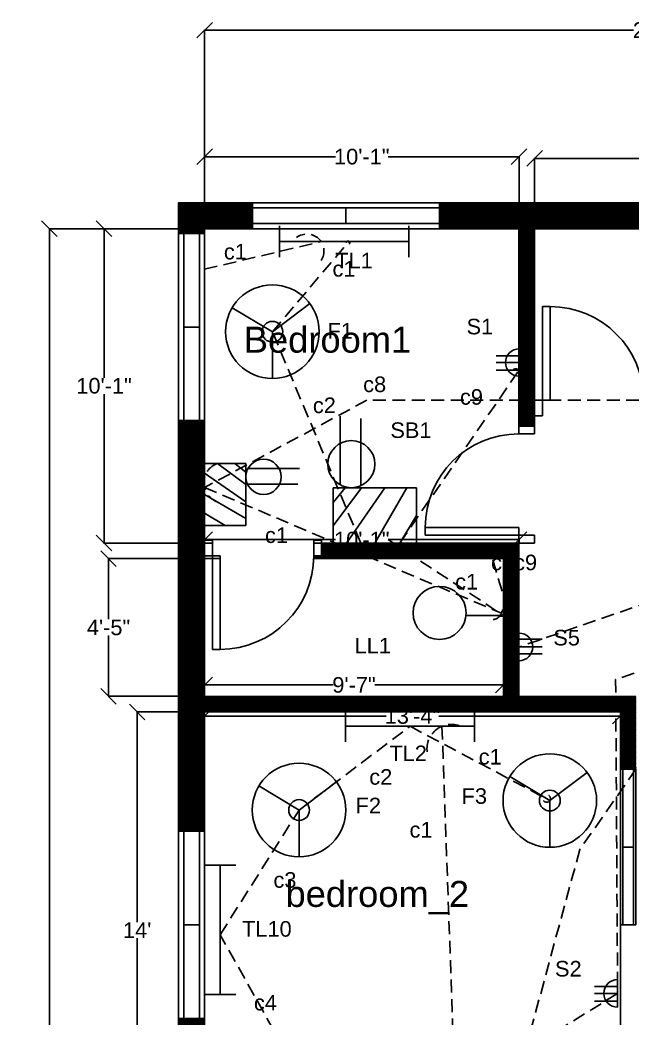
# Model space of a CAD drawing. Header units: inches. Extents: x 79 to 11386, y 236 to 3106.
# Drawn here: x 2468.1 to 2703.6, y 671.9 to 1056 of the extents above; entities that cross this region are included whole.
import ezdxf

# ---------------------------------------------------------------- set-up
doc = ezdxf.new("R2010")
doc.units = ezdxf.units.IN
doc.header["$LTSCALE"] = 20
doc.header["$MEASUREMENT"] = 0
doc.linetypes.add('HIDDEN', pattern=[0.375, 0.25, -0.125])
for name, color, linetype in [('appliances', 180, 'Continuous'), ('Conduit', 100, 'HIDDEN'), ('conduit_SDB', 82, 'HIDDEN'), ('dimension', 11, 'Continuous'), ('door_window', 30, 'Continuous'), ('emergency_Bo', 220, 'Continuous'), ('emergency_conduit', 210, 'HIDDEN'), ('hatch', 8, 'Continuous'), ('Text layer', 200, 'HIDDEN')]:
    doc.layers.add(name, color=color, linetype=linetype)
doc.styles.get("Standard").update_dxf_attribs({"font": 'arial.ttf', "height": 6})
doc.dimstyles.get("Standard").update_dxf_attribs({"dimtxt": 6, "dimasz": 6, "dimexe": 0.18, "dimexo": 0.0625, "dimgap": 0.09, "dimtad": 0, "dimtih": 1, "dimtoh": 1, "dimdec": 4, "dimzin": 0, "dimdsep": 46, "dimlunit": 4, "dimtxsty": 'Standard', "dimblk": 'OBLIQUE', "dimcen": 0.09, "dimadec": 0, "dimazin": 0, "dimtfac": 1, "dimtdec": 4, "dimtofl": 0, "dimtmove": 0, "dimatfit": 3, "dimfxl": 1, "dimtolj": 1, "dimtzin": 0, "dimarcsym": 0})

# ---------------------------------------------------------------- blocks, each defined once
blk = doc.blocks.new('_Oblique')
at = {"color": 0, "linetype": 'ByBlock', "lineweight": -2}
blk.add_line((-0.5, -0.5), (0.5, 0.5), dxfattribs=at)
blk = doc.blocks.new('*D31')
at = {"layer": 'Defpoints', "color": 0, "transparency": 16777216}
for p in [(2539.14, 975.69), (2500.46, 854.69), (2539.14, 854.69)]:
    blk.add_point(p, dxfattribs=at)
at = {"layer": 'dimension', "color": 0, "lineweight": -2, "transparency": 16777216}
for p, q in [((2539.08, 975.69), (2500.28, 975.69)), ((2500.46, 975.69), (2500.46, 918.34)), ((2500.46, 854.69), (2500.46, 912.04)), ((2539.08, 854.69), (2500.28, 854.69))]:
    blk.add_line(p, q, dxfattribs=at)
at = {"layer": 'dimension', "color": 0, "lineweight": -2, "transparency": 16777216, "xscale": 6, "yscale": 6, "zscale": 6}
for p, rotation in [((2500.46, 975.69), 90), ((2500.46, 854.69), 270)]:
    blk.add_blockref('_Oblique', p, dxfattribs=dict(at, rotation=rotation))
at = {"layer": 'dimension', "color": 0, "transparency": 16777216, "insert": (2500.46, 915.19), "char_height": 6, "attachment_point": 5}
blk.add_mtext('\\A1;10\'-1"', dxfattribs=at)
blk = doc.blocks.new('door_small')
at = {"layer": 'door_window'}
for p, q in [((39, 6), (39, 42)), ((42, 42), (39, 42)), ((42, 6), (42, 42)), ((3, 6), (0, 6)), ((0, 6), (0, 0)), ((3, 0), (3, 6)), ((39, 6), (42, 6)), ((42, 6), (42, 0)), ((45, 6), (42, 6)), ((45, 0), (45, 6)), ((0, 0), (3, 0)), ((42, 0), (45, 0))]:
    blk.add_line(p, q, dxfattribs=at)
blk.add_arc((39, 6), 36, 90, 180, dxfattribs=at)
blk = doc.blocks.new('*D36')
at = {"layer": 'Defpoints', "color": 0, "transparency": 16777216}
for p in [(2539.14, 848.69), (2502.18, 795.69), (2539.14, 795.69)]:
    blk.add_point(p, dxfattribs=at)
at = {"layer": 'dimension', "color": 0, "lineweight": -2, "transparency": 16777216}
for p, q in [((2539.08, 848.69), (2502, 848.69)), ((2502.18, 848.69), (2502.18, 825.33)), ((2502.18, 795.69), (2502.18, 819.05)), ((2539.08, 795.69), (2502, 795.69))]:
    blk.add_line(p, q, dxfattribs=at)
at = {"layer": 'dimension', "color": 0, "lineweight": -2, "transparency": 16777216, "xscale": 6, "yscale": 6, "zscale": 6}
for p, rotation in [((2502.18, 848.69), 90), ((2502.18, 795.69), 270)]:
    blk.add_blockref('_Oblique', p, dxfattribs=dict(at, rotation=rotation))
at = {"layer": 'dimension', "color": 0, "transparency": 16777216, "insert": (2502.18, 822.19), "char_height": 6, "attachment_point": 5}
blk.add_mtext('\\A1;4\'-5"', dxfattribs=at)
blk = doc.blocks.new('*D37')
at = {"layer": 'Defpoints', "color": 0, "transparency": 16777216}
for p in [(2660.14, 1003.39), (2539.14, 975.69), (2660.14, 975.69)]:
    blk.add_point(p, dxfattribs=at)
at = {"layer": 'dimension', "color": 0, "lineweight": -2, "transparency": 16777216}
for p, q in [((2539.14, 975.75), (2539.14, 1003.57)), ((2539.14, 1003.39), (2589.52, 1003.39)), ((2660.14, 1003.39), (2609.75, 1003.39)), ((2660.14, 975.75), (2660.14, 1003.57))]:
    blk.add_line(p, q, dxfattribs=at)
at = {"layer": 'dimension', "color": 0, "lineweight": -2, "transparency": 16777216, "xscale": 6, "yscale": 6, "zscale": 6, "rotation": 180}
blk.add_blockref('_Oblique', (2539.14, 1003.39), dxfattribs=at)
at = {"layer": 'dimension', "color": 0, "lineweight": -2, "transparency": 16777216, "xscale": 6, "yscale": 6, "zscale": 6}
blk.add_blockref('_Oblique', (2660.14, 1003.39), dxfattribs=at)
at = {"layer": 'dimension', "color": 0, "transparency": 16777216, "insert": (2599.64, 1003.39), "char_height": 6, "attachment_point": 5}
blk.add_mtext('\\A1;10\'-1"', dxfattribs=at)
blk = doc.blocks.new('*D38')
at = {"layer": 'Defpoints', "color": 0, "transparency": 16777216}
for p in [(2539.14, 856), (2539.14, 854.69), (2660.14, 854.69)]:
    blk.add_point(p, dxfattribs=at)
at = {"layer": 'dimension', "color": 0, "lineweight": -2, "transparency": 16777216}
for p, q in [((2539.14, 854.75), (2539.14, 856.18)), ((2539.14, 856), (2589.52, 856)), ((2660.14, 856), (2609.75, 856)), ((2660.14, 854.75), (2660.14, 856.18))]:
    blk.add_line(p, q, dxfattribs=at)
at = {"layer": 'dimension', "color": 0, "lineweight": -2, "transparency": 16777216, "xscale": 6, "yscale": 6, "zscale": 6, "rotation": 180}
blk.add_blockref('_Oblique', (2539.14, 856), dxfattribs=at)
at = {"layer": 'dimension', "color": 0, "lineweight": -2, "transparency": 16777216, "xscale": 6, "yscale": 6, "zscale": 6}
blk.add_blockref('_Oblique', (2660.14, 856), dxfattribs=at)
at = {"layer": 'dimension', "color": 0, "transparency": 16777216, "insert": (2599.64, 856), "char_height": 6, "attachment_point": 5}
blk.add_mtext('\\A1;10\'-1"', dxfattribs=at)
blk = doc.blocks.new('*D39')
at = {"layer": 'Defpoints', "color": 0, "transparency": 16777216}
for p in [(2539.14, 791.69), (2699.14, 791.69), (2539.14, 788.09)]:
    blk.add_point(p, dxfattribs=at)
at = {"layer": 'dimension', "color": 0, "lineweight": -2, "transparency": 16777216}
for p, q in [((2539.14, 791.63), (2539.14, 787.91)), ((2699.14, 791.63), (2699.14, 787.91)), ((2539.14, 788.09), (2609.02, 788.09)), ((2699.14, 788.09), (2629.25, 788.09))]:
    blk.add_line(p, q, dxfattribs=at)
at = {"layer": 'dimension', "color": 0, "lineweight": -2, "transparency": 16777216, "xscale": 6, "yscale": 6, "zscale": 6, "rotation": 180}
blk.add_blockref('_Oblique', (2539.14, 788.09), dxfattribs=at)
at = {"layer": 'dimension', "color": 0, "lineweight": -2, "transparency": 16777216, "xscale": 6, "yscale": 6, "zscale": 6}
blk.add_blockref('_Oblique', (2699.14, 788.09), dxfattribs=at)
at = {"layer": 'dimension', "color": 0, "transparency": 16777216, "insert": (2619.14, 788.09), "char_height": 6, "attachment_point": 5}
blk.add_mtext('\\A1;13\'-4"', dxfattribs=at)
blk = doc.blocks.new('*D43')
at = {"layer": 'Defpoints', "color": 0, "transparency": 16777216}
for p in [(2539.14, 1052.09), (2539.14, 975.69), (2890.14, 975.69)]:
    blk.add_point(p, dxfattribs=at)
at = {"layer": 'dimension', "color": 0, "lineweight": -2, "transparency": 16777216}
for p, q in [((2539.14, 975.75), (2539.14, 1052.27)), ((2539.14, 1052.09), (2704.19, 1052.09)), ((2890.14, 1052.09), (2725.08, 1052.09)), ((2890.14, 975.75), (2890.14, 1052.27))]:
    blk.add_line(p, q, dxfattribs=at)
at = {"layer": 'dimension', "color": 0, "lineweight": -2, "transparency": 16777216, "xscale": 6, "yscale": 6, "zscale": 6, "rotation": 180}
blk.add_blockref('_Oblique', (2539.14, 1052.09), dxfattribs=at)
at = {"layer": 'dimension', "color": 0, "lineweight": -2, "transparency": 16777216, "xscale": 6, "yscale": 6, "zscale": 6}
blk.add_blockref('_Oblique', (2890.14, 1052.09), dxfattribs=at)
at = {"layer": 'dimension', "color": 0, "transparency": 16777216, "insert": (2714.64, 1052.09), "char_height": 6, "attachment_point": 5}
blk.add_mtext('\\A1;29\'-3"', dxfattribs=at)
blk = doc.blocks.new('*D49')
at = {"layer": 'Defpoints', "color": 0, "transparency": 16777216}
for p in [(2539.14, 789.69), (2513.21, 621.69), (2539.14, 621.69)]:
    blk.add_point(p, dxfattribs=at)
at = {"layer": 'dimension', "color": 0, "lineweight": -2, "transparency": 16777216}
for p, q in [((2539.08, 789.69), (2513.03, 789.69)), ((2513.21, 789.69), (2513.21, 708.79)), ((2513.21, 621.69), (2513.21, 702.59)), ((2539.08, 621.69), (2513.03, 621.69))]:
    blk.add_line(p, q, dxfattribs=at)
at = {"layer": 'dimension', "color": 0, "lineweight": -2, "transparency": 16777216, "xscale": 6, "yscale": 6, "zscale": 6}
for p, rotation in [((2513.21, 789.69), 90), ((2513.21, 621.69), 270)]:
    blk.add_blockref('_Oblique', p, dxfattribs=dict(at, rotation=rotation))
at = {"layer": 'dimension', "color": 0, "transparency": 16777216, "insert": (2513.21, 705.69), "char_height": 6, "attachment_point": 5}
blk.add_mtext("\\A1;14'", dxfattribs=at)
blk = doc.blocks.new('window_large')
at = {"layer": 'door_window'}
for p, q in [((0, 10), (72, 10)), ((0, 0), (0, 10)), ((0, 8), (72, 8)), ((36, 8), (36, 2)), ((72, 10), (72, 0)), ((72, 2), (0, 2)), ((72, 0), (0, 0))]:
    blk.add_line(p, q, dxfattribs=at)
blk = doc.blocks.new('window_small')
at = {"layer": 'door_window'}
for p, q in [((0, 6), (60, 6)), ((0, 0), (0, 6)), ((0, 5), (60, 5)), ((30, 5), (30, 1)), ((60, 6), (60, 0)), ((60, 1), (0, 1)), ((60, 0), (0, 0))]:
    blk.add_line(p, q, dxfattribs=at)
blk = doc.blocks.new('*D70')
at = {"layer": 'Defpoints', "color": 0, "transparency": 16777216}
for p in [(2539.14, 800.06), (2539.14, 795.69), (2654.14, 795.69)]:
    blk.add_point(p, dxfattribs=at)
at = {"layer": 'dimension', "color": 0, "lineweight": -2, "transparency": 16777216}
for p, q in [((2539.14, 795.75), (2539.14, 800.24)), ((2539.14, 800.06), (2588.57, 800.06)), ((2654.14, 800.06), (2604.7, 800.06)), ((2654.14, 795.75), (2654.14, 800.24))]:
    blk.add_line(p, q, dxfattribs=at)
at = {"layer": 'dimension', "color": 0, "lineweight": -2, "transparency": 16777216, "xscale": 6, "yscale": 6, "zscale": 6, "rotation": 180}
blk.add_blockref('_Oblique', (2539.14, 800.06), dxfattribs=at)
at = {"layer": 'dimension', "color": 0, "lineweight": -2, "transparency": 16777216, "xscale": 6, "yscale": 6, "zscale": 6}
blk.add_blockref('_Oblique', (2654.14, 800.06), dxfattribs=at)
at = {"layer": 'dimension', "color": 0, "transparency": 16777216, "insert": (2596.64, 800.06), "char_height": 6, "attachment_point": 5}
blk.add_mtext('\\A1;9\'-7"', dxfattribs=at)
blk = doc.blocks.new('*D72')
at = {"layer": 'Defpoints', "color": 0, "transparency": 16777216}
for p in [(2666.14, 1002.75), (2666.14, 975.69), (2890.14, 975.69)]:
    blk.add_point(p, dxfattribs=at)
at = {"layer": 'dimension', "color": 0, "lineweight": -2, "transparency": 16777216}
for p, q in [((2666.14, 975.75), (2666.14, 1002.93)), ((2666.14, 1002.75), (2768.02, 1002.75)), ((2890.14, 1002.75), (2788.25, 1002.75)), ((2890.14, 975.75), (2890.14, 1002.93))]:
    blk.add_line(p, q, dxfattribs=at)
at = {"layer": 'dimension', "color": 0, "lineweight": -2, "transparency": 16777216, "xscale": 6, "yscale": 6, "zscale": 6, "rotation": 180}
blk.add_blockref('_Oblique', (2666.14, 1002.75), dxfattribs=at)
at = {"layer": 'dimension', "color": 0, "lineweight": -2, "transparency": 16777216, "xscale": 6, "yscale": 6, "zscale": 6}
blk.add_blockref('_Oblique', (2890.14, 1002.75), dxfattribs=at)
at = {"layer": 'dimension', "color": 0, "transparency": 16777216, "insert": (2778.14, 1002.75), "char_height": 6, "attachment_point": 5}
blk.add_mtext('\\A1;18\'-8"', dxfattribs=at)
blk = doc.blocks.new('*D73')
at = {"layer": 'Defpoints', "color": 0, "transparency": 16777216}
for p in [(2539.14, 975.69), (2479.41, 312.69), (2539.14, 312.69)]:
    blk.add_point(p, dxfattribs=at)
at = {"layer": 'dimension', "color": 0, "lineweight": -2, "transparency": 16777216}
for p, q in [((2539.08, 975.69), (2479.23, 975.69)), ((2479.41, 975.69), (2479.41, 647.34)), ((2479.41, 312.69), (2479.41, 641.03)), ((2539.08, 312.69), (2479.23, 312.69))]:
    blk.add_line(p, q, dxfattribs=at)
at = {"layer": 'dimension', "color": 0, "lineweight": -2, "transparency": 16777216, "xscale": 6, "yscale": 6, "zscale": 6}
for p, rotation in [((2479.41, 975.69), 90), ((2479.41, 312.69), 270)]:
    blk.add_blockref('_Oblique', p, dxfattribs=dict(at, rotation=rotation))
at = {"layer": 'dimension', "color": 0, "transparency": 16777216, "insert": (2479.41, 644.19), "char_height": 6, "attachment_point": 5}
blk.add_mtext('\\A1;55\'-3"', dxfattribs=at)

msp = doc.modelspace()

# ---------------------------------------------------------------- hatches: boundary and pattern name
at = {"layer": 'hatch'}
h = msp.add_hatch(dxfattribs=at)
h.set_pattern_fill('ANSI31', color=256)
h.paths.add_polyline_path([(3100.03768, 985.68858), (3092.13763, 985.68858), (2805.63763, 985.68858), (2805.63763, 975.68858), (2810.13763, 975.68858), (2816.13763, 975.68858), (2820.13763, 975.68858), (3100.03768, 975.68858)])
h.paths.add_polyline_path([(2900.13763, 975.68858), (2890.13763, 975.68858), (2890.13763, 901.68858), (2890.13763, 760.36668), (2894.15237, 760.36668), (2894.15237, 763.36668), (2900.13763, 763.36668), (2900.13763, 901.68858)])
h.paths.add_polyline_path([(2890.13763, 909.68858), (2877.46279, 909.68858), (2711.13763, 909.68858), (2711.13763, 903.68858), (2877.46279, 903.68858), (2890.13763, 903.68858)])
h.paths.add_polyline_path([(3262.0452, 985.68858), (3242.13763, 985.68858), (3238.13763, 985.68858), (3232.13763, 985.68858), (3172.03768, 985.68858), (3172.03768, 975.68858), (3232.13763, 975.68858), (3238.13763, 975.68858), (3242.13763, 975.68858), (3262.0452, 975.68858)])
h.paths.add_polyline_path([(3191.22037, 909.68858), (3029.64195, 909.68858), (3023.13763, 909.68858), (3023.13763, 903.68858), (3029.64195, 903.68858), (3191.22037, 903.68858)])
h.paths.add_polyline_path([(3023.13763, 975.68858), (3013.13763, 975.68858), (3013.13763, 767.29703), (3019.13763, 767.29703), (3019.13763, 764.29703), (3023.13763, 764.29703)])
h.paths.add_polyline_path([(3363.13763, 795.68858), (3242.13763, 795.68858), (3242.13763, 848.68858), (3318.29131, 848.68858), (3318.29131, 854.68858), (3242.13763, 854.68858), (3236.13763, 854.68858), (3236.13763, 848.68858), (3236.13763, 795.68858), (3197.13763, 795.68858), (3197.13763, 789.68858), (3197.13763, 768.41359), (3203.13763, 768.41359), (3203.13763, 789.68858), (3236.13763, 789.68858), (3363.13763, 789.68858)])
h.paths.add_polyline_path([(3126.13763, 491.68858), (3129.30702, 491.68858, -0.024265987), (3129.13763, 495.17672), (3126.13763, 495.17672), (3126.13763, 501.68858), (3116.14042, 501.68858), (3116.14042, 500.43657), (3117.64042, 500.43657), (3117.64042, 494.43657), (3114.64042, 494.43657), (3114.64042, 491.68858), (3120.13763, 491.68858), (3120.13763, 354.68858), (3120.13763, 312.68858), (3126.13763, 312.68858), (3126.13763, 354.68858)])
h.paths.add_polyline_path([(3111.64042, 494.43657), (3114.64042, 494.43657), (3114.64042, 500.43657), (3117.64042, 500.43657), (3117.64042, 494.43657), (3114.64042, 494.43657), (3114.64042, 458.43657), (3111.64042, 458.43657, -0.392007404), (3075.74545, 491.68858), (2960.13763, 491.68858), (2823.94589, 491.68858, -0.384284118), (2788.13763, 459.39918), (2785.13763, 459.39918), (2785.13763, 495.39918), (2782.13763, 495.39918), (2782.13763, 501.39918), (2785.13763, 501.39918), (2785.13763, 495.39918), (2788.13763, 495.39918), (2788.13763, 459.39918, 0.414213562), (2824.13763, 495.39918), (2824.13763, 501.68858), (3013.25861, 501.68858), (3075.64042, 501.68858), (3075.64042, 500.43657), (3075.64042, 494.43657, 0.414213562), (3111.64042, 458.43657)])
h.paths.add_polyline_path([(2960.13763, 491.68858), (2954.13763, 491.68858), (2954.13763, 312.68858), (2960.13763, 312.68858)])
h.paths.add_polyline_path([(3016.69237, 312.68858), (2960.13763, 312.68858), (2954.13763, 312.68858), (2907.66878, 312.68858), (2907.66878, 302.68858), (2933.13763, 302.68858), (3016.69237, 302.68858)])
h.paths.add_polyline_path([(2835.66878, 312.68858), (2782.13763, 312.68858), (2782.13763, 354.68858), (2782.13763, 382.10593), (2782.13763, 491.68858), (2785.13763, 491.68858), (2785.13763, 495.39918), (2782.13763, 495.39918), (2776.13763, 495.49565), (2776.13763, 491.68858), (2776.13763, 354.68858), (2776.13763, 312.68858), (2662.37712, 312.68858), (2662.37712, 302.68858), (2835.66878, 302.68858)])
h.paths.add_polyline_path([(2716.13763, 351.68858), (2572.34559, 351.68858, -0.406467164), (2543.88306, 323.97105), (2541.51035, 323.97105), (2541.51035, 352.44359), (2539.13763, 352.44359), (2539.13763, 357.18902), (2541.51035, 357.18902), (2541.51035, 352.44359), (2543.88306, 352.44359), (2543.88306, 323.97105, 0.414213562), (2572.3556, 352.44359), (2572.3556, 357.68858), (2716.13763, 357.68858)])
h.paths.add_polyline_path([(2722.13763, 501.68858), (2716.13763, 501.68858), (2716.13763, 342.68858), (2716.13763, 312.68858), (2722.13763, 312.68858), (2722.13763, 342.68858)])
h.paths.add_polyline_path([(2661.26165, 507.68858), (2655.26165, 507.68858), (2584.13763, 507.68858), (2584.13763, 501.68858), (2661.26165, 501.68858)])
h.paths.add_polyline_path([(2539.13763, 369.4551), (2529.13763, 369.4551), (2529.13763, 312.68858), (2539.13763, 312.68858)])
h.paths.add_polyline_path([(2590.37712, 312.68858), (2539.13763, 312.68858), (2529.13763, 312.68858), (2529.13763, 302.68858), (2590.37712, 302.68858)])
h.paths.add_polyline_path([(3245.18027, 312.68858), (3088.69237, 312.68858), (3088.69237, 302.68858), (3191.13763, 302.68858), (3245.18027, 302.68858)])
h.paths.add_polyline_path([(2539.13763, 858.68858), (2539.13763, 901.81469), (2529.13763, 901.81469), (2529.13763, 743.72819), (2539.13763, 743.72819)])
h.paths.add_polyline_path([(2539.13763, 671.72819), (2529.13763, 671.72819), (2529.13763, 441.4551), (2539.13763, 441.4551)])
h.paths.add_polyline_path([(2661.26165, 568.68858), (2661.13763, 568.68858), (2661.13763, 615.68858), (2705.13763, 615.68858), (2705.13763, 621.68858), (2699.23791, 621.68858), (2584.13763, 621.68858), (2584.13763, 617.0826), (2581.13763, 617.0826, -0.009683389), (2581.11063, 615.68858), (2655.13763, 615.68858), (2655.13763, 568.68858), (2539.13763, 568.68858), (2539.13763, 562.68858), (2655.26165, 562.68858), (2655.26165, 507.68858), (2661.26165, 507.68858)])
h.paths.add_polyline_path([(2705.13763, 795.68858), (2699.13763, 795.68858), (2660.13763, 795.68858), (2660.13763, 854.68858), (2660.04927, 854.68858), (2584.13763, 854.68858), (2584.13763, 849.77555), (2581.13763, 849.77555, -0.007549683), (2581.12122, 848.68858), (2589.13763, 848.68858), (2654.13763, 848.68858), (2654.13763, 795.68858), (2589.13763, 795.68858), (2579.13763, 795.68858), (2539.13763, 795.68858), (2539.13763, 789.68858), (2579.13763, 789.68858), (2589.13763, 789.68858), (2654.13763, 789.68858), (2660.13763, 789.68858), (2699.13763, 789.68858), (2699.13763, 767.68858), (2705.13763, 767.68858)])
h.paths.add_polyline_path([(3023.13763, 686.29703), (3019.13763, 686.29703), (3019.13763, 683.29703), (3013.13763, 683.29703), (3013.13763, 528.68858), (3013.13763, 501.68858), (3023.13763, 501.68858), (3023.13763, 528.68858)])
h.paths.add_polyline_path([(2900.13763, 679.36668), (2894.15237, 679.36668), (2894.15237, 682.36668), (2890.13763, 682.36668), (2890.13763, 528.68858), (2890.13763, 501.68858), (2900.13763, 501.68858), (2900.13763, 528.68858)])
h.paths.add_polyline_path([(3203.13763, 708.41359), (3197.13763, 708.41359), (3197.13763, 666.68858), (3203.13763, 666.68858)])
h.paths.add_polyline_path([(3373.13763, 666.43663), (3363.13763, 666.43663), (3363.13763, 505.68858), (3363.13763, 499.68858), (3363.13763, 464.62993), (3373.13763, 464.62993)])
h.paths.add_polyline_path([(3046.18465, 542.80736), (3112.38111, 542.80736), (3112.38111, 587.58499), (3046.18465, 587.58499)], flags=9)
h.paths.add_polyline_path([(3131.23188, 391.57128), (3180.56885, 391.57128), (3180.56885, 421.39028), (3131.23188, 421.39028)], flags=9)
h.paths.add_polyline_path([(3258.99114, 320.45988), (3315.91952, 320.45988), (3315.91952, 339.00627), (3258.99114, 339.00627)], flags=9)
h.paths.add_polyline_path([(3261.00822, 526.62738), (3312.59076, 526.62738), (3312.59076, 547.23448), (3261.00822, 547.23448)], flags=9)
h.paths.add_polyline_path([(3260.8119, 577.65756), (3312.39444, 577.65756), (3312.39444, 598.26466), (3260.8119, 598.26466)], flags=9)
h.paths.add_polyline_path([(3079.25861, 725.78414), (3167.35547, 725.78414), (3167.35547, 746.39123), (3079.25861, 746.39123)], flags=9)
h.paths.add_polyline_path([(3044.63525, 849.3737), (3110.8317, 849.3737), (3110.8317, 894.15132), (3044.63525, 894.15132)], flags=9)
h.paths.add_polyline_path([(3256.95377, 810.62244), (3308.53631, 810.62244), (3308.53631, 831.22953), (3256.95377, 831.22953)], flags=25)
h.paths.add_polyline_path([(2780.13666, 513.96652), (2846.33311, 513.96652), (2846.33311, 558.74415), (2780.13666, 558.74415)], flags=9)
h.paths.add_polyline_path([(2788.97364, 844.32945), (2855.1701, 844.32945), (2855.1701, 889.10708), (2788.97364, 889.10708)], flags=9)
h.paths.add_polyline_path([(2592.08264, 330.72339), (2649.01101, 330.72339), (2649.01101, 349.26977), (2592.08264, 349.26977)], flags=25)
h.paths.add_polyline_path([(2565.36255, 436.06679), (2625.62176, 436.06679), (2625.62176, 473.34056), (2565.36255, 473.34056)], flags=9)
h.paths.add_polyline_path([(2579.08586, 540.70616), (2630.66839, 540.70616), (2630.66839, 561.31326), (2579.08586, 561.31326)], flags=25)
h.paths.add_polyline_path([(2731.22283, 408.01874), (2780.5598, 408.01874), (2780.5598, 437.83775), (2731.22283, 437.83775)], flags=25)
h.paths.add_polyline_path([(2594.23713, 588.54735), (2645.81967, 588.54735), (2645.81967, 609.15444), (2594.23713, 609.15444)], flags=25)
h.paths.add_polyline_path([(2579.4519, 815.64103), (2631.03444, 815.64103), (2631.03444, 836.24813), (2579.4519, 836.24813)], flags=25)
h.paths.add_polyline_path([(3248.51237, 419.15413), (3325.7361, 419.15413), (3325.7361, 439.76122), (3248.51237, 439.76122)], flags=9)
h.paths.add_polyline_path([(3002.46524, 376.42532), (3050.02322, 376.42532), (3050.02322, 421.15383), (3002.46524, 421.15383)], flags=9)
h.paths.add_polyline_path([(3242.24929, 699.62663), (3317.92459, 699.62663), (3317.92459, 720.23373), (3242.24929, 720.23373)], flags=9)
h.paths.add_polyline_path([(3069.65282, 941.49404), (3118.91612, 941.49404), (3118.91612, 962.10113), (3069.65282, 962.10113)], flags=9)
h.paths.add_polyline_path([(3259.79991, 910.34214), (3329.25421, 910.34214), (3329.25421, 930.94924), (3259.79991, 930.94924)], flags=9)
h.paths.add_polyline_path([(2943.13688, 604.76272), (2971.49978, 604.76272), (2971.49978, 629.49123), (2943.13688, 629.49123)], flags=9)
h.paths.add_polyline_path([(2808.23629, 416.59199), (2855.79427, 416.59199), (2855.79427, 461.3205), (2808.23629, 461.3205)], flags=9)
h.paths.add_polyline_path([(2771.0258, 941.67259), (2820.2891, 941.67259), (2820.2891, 962.27968), (2771.0258, 962.27968)], flags=9)
h.paths.add_polyline_path([(2756.30461, 723.88917), (2844.40147, 723.88917), (2844.40147, 744.49626), (2756.30461, 744.49626)], flags=9)
h.paths.add_polyline_path([(2555.8514, 933.51062), (2625.30569, 933.51062), (2625.30569, 954.11771), (2555.8514, 954.11771)], flags=9)
h = msp.add_hatch(dxfattribs=at)
h.set_pattern_fill('ANSI31', color=256)
h.paths.add_polyline_path([(2557.5226, 985.68858), (2529.13763, 985.68858), (2529.13763, 973.81469), (2539.13763, 973.81469), (2539.13763, 975.68858), (2557.5226, 975.68858)])
h.paths.add_polyline_path([(3363.13763, 568.68858), (3247.13763, 568.68858), (3247.13763, 615.68858), (3241.13763, 615.68858), (3241.13763, 562.68858), (3241.13763, 507.37024), (3240.964, 507.37024), (3240.964, 501.68858), (3316.6468, 501.68858), (3316.6468, 507.68858), (3247.13763, 507.68858), (3247.13763, 562.68858), (3363.13763, 562.68858)])
h.paths.add_polyline_path([(3373.13763, 392.62993), (3363.13763, 392.62993), (3363.13763, 357.68858), (3221.72831, 357.68858), (3221.72831, 352.84152), (3219.3556, 352.84152, -0.010126348), (3219.33225, 351.68858), (3363.13763, 351.68858), (3363.13763, 312.68858), (3317.18027, 312.68858), (3317.18027, 302.68858), (3373.13763, 302.68858), (3373.13763, 342.68858)])
h = msp.add_hatch(dxfattribs=at)
h.set_pattern_fill('ANSI31', color=256)
h.paths.add_polyline_path([(2733.63763, 985.68858), (2670.13763, 985.68858), (2629.5226, 985.68858), (2629.5226, 975.68858), (2660.13763, 975.68858), (2660.13763, 899.68858), (2666.04927, 899.68858), (2666.04927, 896.68858), (2660.04927, 896.68858, 0.414213562), (2624.04927, 860.68858), (2660.04927, 860.68858), (2660.04927, 857.68858), (2666.04927, 857.68858), (2666.04927, 854.68858), (2660.13763, 854.68858), (2660.13763, 795.68858), (2699.13763, 795.68858), (2705.13763, 795.68858), (2705.13763, 733.68858), (2705.13763, 675.68858), (2705.13763, 666.68858), (2705.23791, 666.68858), (2705.23791, 663.68858), (2703.26165, 663.68858), (2699.23791, 663.68858, 0.414213562), (2663.23791, 627.68858), (2699.23791, 627.68858), (2699.23791, 624.68858), (2705.23791, 624.68858), (2705.23791, 621.68858), (2705.13763, 615.68858), (2661.13763, 615.68858), (2661.13763, 568.68858), (2661.26165, 568.68858), (2661.26165, 507.68858), (2672.98235, 507.68858), (2672.98235, 501.65968), (2672.98235, 495.65968, 0.414213562), (2708.98235, 459.65968), (2708.98235, 495.65968), (2711.98235, 495.65968), (2711.98235, 501.68858), (2716.13763, 501.68858), (2725.13763, 501.68858), (2725.13763, 495.36213), (2728.13763, 495.36213), (2728.13763, 459.36213, 0.416872135), (2764.13615, 495.68858), (2764.13763, 495.68858), (2764.13763, 501.36213), (2764.13763, 501.68858), (2785.13763, 501.68858), (2785.13763, 501.39918), (2785.13763, 495.39918), (2788.13763, 495.39918), (2788.13763, 459.39918, 0.414213562), (2824.13763, 495.39918), (2824.13763, 501.39918), (2824.13763, 501.68858), (2890.13763, 501.68858), (2890.13763, 528.68858), (2890.13763, 682.36668), (2858.15237, 682.36668), (2858.15237, 685.36668, -0.381848056), (2890.13763, 721.14211), (2890.13763, 721.59124, -0.381848056), (2858.15237, 757.36668), (2858.15237, 760.36668), (2890.13763, 760.36668), (2890.13763, 901.68858), (2890.13763, 903.68858), (2877.46279, 903.68858), (2708.13763, 903.68858), (2708.13763, 909.68858, 0.414213562), (2672.13763, 945.68858), (2672.13763, 909.68858), (2669.13763, 909.68858), (2669.13763, 903.68858), (2666.13763, 903.68858), (2666.13763, 975.68858), (2733.63763, 975.68858)], flags=17)
h.paths.add_polyline_path([(2890.13763, 901.68858), (2890.13763, 903.68858), (2877.46279, 903.68858), (2708.13763, 903.68858), (2708.13763, 909.68858, 0.414213562), (2672.13763, 945.68858), (2672.13763, 909.68858), (2669.13763, 909.68858), (2669.13763, 903.68858), (2666.13763, 903.68858), (2666.13763, 975.68858), (2670.13763, 975.68858), (2733.63763, 975.68858), (2733.63763, 985.68858), (2629.5226, 985.68858), (2629.5226, 975.68858), (2660.13763, 975.68858), (2660.13763, 899.68858), (2666.04927, 899.68858), (2666.04927, 896.68858), (2660.04927, 896.68858, 0.414213562), (2624.04927, 860.68858), (2660.04927, 860.68858), (2660.04927, 857.68858), (2666.04927, 857.68858), (2666.04927, 854.68858), (2660.13763, 854.68858), (2660.13763, 795.68858), (2699.13763, 795.68858), (2705.13763, 795.68858), (2705.13763, 733.68858), (2705.13763, 675.68858), (2705.13763, 666.68858), (2705.23791, 666.68858), (2705.23791, 663.68858), (2705.13763, 663.68858), (2703.26165, 663.68858), (2699.23791, 663.68858, 0.414213562), (2663.23791, 627.68858), (2699.23791, 627.68858), (2699.23791, 624.68858), (2705.23791, 624.68858), (2705.23791, 621.68858), (2705.13763, 615.68858), (2661.13763, 615.68858), (2661.13763, 568.68858), (2661.26165, 568.68858), (2661.26165, 507.68858), (2672.98235, 507.68858), (2672.98235, 501.65968), (2672.98235, 495.65968, 0.414213562), (2708.98235, 459.65968), (2708.98235, 495.65968), (2711.98235, 495.65968), (2711.98235, 501.68858), (2712.13763, 501.68858), (2716.13763, 501.68858), (2725.13763, 501.68858), (2725.13763, 495.36213), (2728.13763, 495.36213), (2728.13763, 459.36213, 0.416872135), (2764.13615, 495.68858), (2764.13763, 495.68858), (2764.13763, 501.36213), (2764.13763, 501.68858), (2785.13763, 501.68858), (2785.13763, 501.39918), (2785.13763, 495.39918), (2788.13763, 495.39918), (2788.13763, 459.39918, 0.414213562), (2824.13763, 495.39918), (2824.13763, 501.39918), (2824.13763, 501.68858), (2890.13763, 501.68858), (2890.13763, 528.68858), (2890.13763, 682.36668), (2858.15237, 682.36668), (2858.15237, 685.36668, -0.381848056), (2890.13763, 721.14211), (2890.13763, 721.59124, -0.381848056), (2858.15237, 757.36668), (2858.15237, 760.36668), (2890.13763, 760.36668)], flags=17)
h.paths.add_polyline_path([(2780.13666, 513.96652), (2846.33311, 513.96652), (2846.33311, 558.74415), (2780.13666, 558.74415)], flags=8)
h.paths.add_polyline_path([(2788.97364, 844.32945), (2855.1701, 844.32945), (2855.1701, 889.10708), (2788.97364, 889.10708)], flags=8)
h.paths.add_polyline_path([(2756.30461, 723.88917), (2844.40147, 723.88917), (2844.40147, 744.49626), (2756.30461, 744.49626)], flags=8)
h = msp.add_hatch(dxfattribs=at)
h.set_pattern_fill('ANSI31', color=256)
h.paths.add_polyline_path([(2733.63763, 985.68858), (2670.13763, 985.68858), (2629.5226, 985.68858), (2629.5226, 975.68858), (2660.13763, 975.68858), (2660.13763, 899.68858), (2666.10229, 899.68858), (2666.13763, 901.68858), (2666.13763, 975.68858), (2733.63763, 975.68858)])

# ---------------------------------------------------------------- linework, layer by layer
for p, q in [((2529.13763, 985.68858), (3232.13763, 985.68858)), ((2529.13763, 302.68858), (2529.13763, 985.68858)), ((2529.13763, 985.68858), (2670.13763, 985.68858)), ((2529.13763, 985.68858), (2670.13763, 985.68858)), ((2529.13763, 985.68858), (2670.13763, 985.68858)), ((2529.13763, 985.68858), (2529.13763, 858.68858)), ((2670.13763, 985.68858), (2810.13763, 985.68858)), ((2670.13763, 985.68858), (2797.13763, 985.68858)), ((2670.13763, 985.68858), (2810.13763, 985.68858)), ((2539.13763, 312.68858), (2539.13763, 975.68858)), ((2539.13763, 975.68858), (2660.13763, 975.68858)), ((2539.13763, 975.68858), (2539.13763, 858.68858)), ((2660.13763, 975.68858), (2660.13763, 896.68858)), ((2666.13763, 975.68858), (2666.13763, 901.68858)), ((2666.13763, 975.68858), (2670.13763, 975.68858)), ((2666.13763, 975.68858), (2740.13763, 975.68858)), ((2666.13763, 975.68858), (2666.13763, 903.68858)), ((2670.13763, 975.68858), (2810.13763, 975.68858)), ((2670.13763, 975.68858), (2810.13763, 975.68858)), ((2666.13763, 909.68858), (2672.13763, 909.68858)), ((2666.13763, 903.68858), (2669.13763, 903.68858)), ((2666.13763, 901.68858), (2666.04927, 896.68858)), ((2529.13763, 858.68858), (2529.13763, 733.68858)), ((2529.13763, 858.68858), (2529.13763, 733.68858)), ((2539.13763, 858.68858), (2539.13763, 733.68858)), ((2660.13763, 858.68858), (2660.13763, 854.68858)), ((2539.13763, 854.68858), (2542.13763, 854.68858)), ((2581.13763, 854.68858), (2666.04927, 854.68858)), ((2660.13763, 854.68858), (2660.13763, 795.68858)), ((2539.13763, 848.68858), (2545.13763, 848.68858)), ((2581.12122, 848.68858), (2589.13763, 848.68858)), ((2589.13763, 848.68858), (2654.13763, 848.68858)), ((2654.13763, 848.68858), (2654.13763, 795.68858)), ((2539.13763, 795.68858), (2579.13763, 795.68858)), ((2579.13763, 795.68858), (2589.13763, 795.68858)), ((2589.13763, 795.68858), (2654.13763, 795.68858)), ((2660.13763, 795.68858), (2699.13763, 795.68858)), ((2699.13763, 795.68858), (2705.13763, 795.68858)), ((2699.13763, 791.68858), (2699.13763, 733.68858)), ((2539.13763, 789.68858), (2579.13763, 789.68858)), ((2579.13763, 789.68858), (2589.13763, 789.68858)), ((2589.13763, 789.68858), (2654.13763, 789.68858)), ((2654.13763, 789.68858), (2660.13763, 789.68858)), ((2660.13763, 789.68858), (2699.13763, 789.68858)), ((2529.13763, 733.68858), (2529.13763, 733.68858)), ((2699.13763, 733.68858), (2699.13763, 681.68858)), ((2699.13763, 663.68858), (2699.13763, 681.68858))]:
    msp.add_line(p, q)
at = {"layer": 'appliances'}
for p, q in [((2567.99296, 964.74701), (2567.99296, 976.74701)), ((2617.68543, 970.74701), (2617.68543, 976.74701)), ((2617.68543, 976.74701), (2617.68543, 964.74701)), ((2567.99296, 970.74701), (2617.68543, 970.74701)), ((2567.99296, 970.74701), (2567.99296, 964.74701)), ((2565.23948, 936.02664), (2549.80397, 945.28652)), ((2565.23948, 936.02664), (2579.62171, 946.8503)), ((2565.23948, 936.02664), (2565.23234, 918.02665)), ((2565.23948, 936.02664), (2565.23948, 936.02664)), ((2660.25427, 926.78742), (2651.30248, 926.78742)), ((2660.25427, 924.16529), (2660.25427, 929.4497)), ((2660.25427, 929.4497), (2660.25427, 918.88088)), ((2660.25427, 924.16529), (2651.30248, 924.16529)), ((2660.25427, 921.20463), (2651.30248, 921.20463)), ((2591.36911, 877.0558), (2591.36911, 903.53622)), ((2599.3056, 876.78796), (2599.3056, 902.67499)), ((2588.68315, 876.00033), (2620.65078, 876.00033)), ((2588.68315, 854.68858), (2588.68315, 876.00033)), ((2593.21449, 876.00033), (2588.68315, 870.32312)), ((2599.48187, 876.00033), (2588.68315, 861.30521)), ((2608.50688, 876.00033), (2593.71588, 854.68858)), ((2617.03052, 876.00033), (2604.66697, 854.68858)), ((2620.65078, 876.00033), (2620.65078, 854.68858)), ((2620.65078, 865.34446), (2614.27288, 854.68858)), ((2620.65078, 854.68858), (2588.68315, 854.68858)), ((2639.73089, 826.80859), (2654.49829, 826.80859)), ((2660.13763, 809.40906), (2660.13763, 819.97788)), ((2660.13763, 817.65413), (2669.08942, 817.65413)), ((2660.13763, 814.69347), (2660.13763, 809.40906)), ((2660.13763, 814.69347), (2669.08942, 814.69347)), ((2660.13763, 812.07134), (2669.08942, 812.07134)), ((2593.36607, 778.16474), (2593.36607, 790.16474)), ((2643.05853, 784.16474), (2643.05853, 790.16474)), ((2643.05853, 790.16474), (2643.05853, 778.16474)), ((2593.36607, 784.16474), (2643.05853, 784.16474)), ((2593.36607, 784.16474), (2593.36607, 778.16474)), ((2671.99879, 755.57554), (2656.56329, 764.83541)), ((2671.99879, 755.57554), (2686.38102, 766.39919)), ((2575.50848, 751.91994), (2560.07298, 761.17981)), ((2575.50848, 751.91994), (2589.89071, 762.74359)), ((2671.99879, 755.57554), (2671.99166, 737.57554)), ((2671.99879, 755.57554), (2671.99879, 755.57554)), ((2575.50848, 751.91994), (2575.50134, 733.91994)), ((2575.50848, 751.91994), (2575.50848, 751.91994)), ((2545.13763, 730.6479), (2539.13763, 730.6479)), ((2539.13763, 730.6479), (2551.13763, 730.6479)), ((2545.13763, 680.95543), (2545.13763, 730.6479)), ((2698.08575, 683.97979), (2689.13396, 683.97979)), ((2698.08575, 681.35765), (2698.08575, 686.64206)), ((2698.08575, 686.64206), (2698.08575, 676.07325)), ((2551.13763, 680.95543), (2539.13763, 680.95543)), ((2545.13763, 680.95543), (2551.13763, 680.95543)), ((2698.08575, 681.35765), (2689.13396, 681.35765)), ((2698.08575, 678.39699), (2689.13396, 678.39699))]:
    msp.add_line(p, q, dxfattribs=at)
for centre, radius in [((2565.23948, 936.02664), 18), ((2565.23948, 936.02664), 4), ((2595.61185, 885.05545), 9.05512), ((2629.58094, 827.79051), 10.19733), ((2671.99879, 755.57554), 18), ((2575.50848, 751.91994), 18), ((2671.99879, 755.57554), 4), ((2575.50848, 751.91994), 4)]:
    msp.add_circle(centre, radius, dxfattribs=at)
for centre, start, end in [((2660.25427, 924.16529), 90, 270), ((2660.13763, 814.69347), 270, 90), ((2698.08575, 681.35765), 90, 270)]:
    msp.add_arc(centre, 5.28441, start, end, dxfattribs=at)
at = {"layer": 'Conduit'}
for p, q in [((2565.23948, 936.02664), (2594.73081, 970.74701)), ((2599.28233, 854.68858), (2565.23948, 936.02664)), ((2609.75083, 855.99545), (2654.13763, 826.80859)), ((2575.50848, 751.91994), (2618.2123, 784.16474)), ((2618.2123, 784.16474), (2671.99879, 755.57554)), ((2545.13763, 703.91367), (2575.50848, 751.91994)), ((2591.29679, 621.68858), (2545.13763, 703.91367))]:
    msp.add_line(p, q, dxfattribs=at)
for centre, radius, start, end in [((2594.30793, 970.21885), 0.67659, 308.6836183, 170.4504119), ((2653.3622, 827.68822), 1.17263, 228.6026848, 79.8828666), ((2670.79067, 756.35527), 1.4379, 212.8386633, 103.1752326)]:
    msp.add_arc(centre, radius, start, end, dxfattribs=at)
at = {"layer": 'conduit_SDB'}
for p, q in [((2614.27288, 854.68858), (2660.13763, 921.20463)), ((2648.04372, 854.68858), (2614.27288, 854.68858)), ((2660.13763, 814.69347), (2648.04372, 854.68858)), ((2774.66896, 854.09718), (2660.13763, 814.69347)), ((2782.47683, 831.40274), (2697.33783, 802.11127)), ((2697.33783, 802.11127), (2698.08575, 681.35765)), ((2698.08575, 681.35765), (2602.24787, 621.68858))]:
    msp.add_line(p, q, dxfattribs=at)
msp.add_arc((2658.9042, 920.0434), 1.69405, 316.7269702, 187.0021795, dxfattribs=at)
at = {"layer": 'emergency_Bo'}
for p, q in [((2539.13763, 861.47232), (2539.13763, 885.34941)), ((2539.13763, 885.34941), (2555.05569, 885.34941)), ((2555.05569, 877.28368), (2544.07969, 885.34941)), ((2555.05569, 881.96489), (2550.8153, 885.34941)), ((2555.05569, 885.34941), (2555.05569, 861.47232)), ((2555.05569, 870.54277), (2539.13763, 881.59039)), ((2555.84404, 883.34323), (2575.62265, 883.34323)), ((2555.64398, 877.41535), (2574.97939, 877.41535)), ((2555.05569, 864.17634), (2539.13763, 873.41086)), ((2547.09666, 861.47232), (2539.13763, 866.23607)), ((2555.05569, 861.47232), (2539.13763, 861.47232))]:
    msp.add_line(p, q, dxfattribs=at)
msp.add_circle((2561.81909, 880.17426), 6.7634, dxfattribs=at)
at = {"layer": 'emergency_conduit'}
for p, q in [((2539.13763, 960.09234), (2583.96641, 970.74701)), ((2539.13763, 873.41086), (2539.13763, 960.09234)), ((2601.63757, 909.68858), (2539.13763, 876.06658)), ((2728.89643, 909.68858), (2601.63757, 909.68858)), ((2539.13763, 876.06658), (2653.3622, 827.68822)), ((2636.34192, 621.68858), (2630.49354, 784.16474)), ((2683.53282, 736.7207), (2652.32573, 621.68858))]:
    msp.add_line(p, q, dxfattribs=at)
at = {"layer": 'emergency_conduit', "linetype": 'HIDDEN'}
msp.add_line((2705.13763, 767.68858), (2683.53282, 736.7207), dxfattribs=at)
at = {"layer": 'emergency_conduit'}
for centre, radius, start, end in [((2578.53646, 967.08512), 6.54934, 326.0047949, 127.3096202), ((2546.81861, 877.93429), 7.90479, 110.2727198, 250.5939418), ((2649.76954, 829.00577), 3.82664, 276.6292823, 20.1395926), ((2634.12351, 775.50181), 9.39271, 67.2651865, 187.5288489)]:
    msp.add_arc(centre, radius, start, end, dxfattribs=at)

# ---------------------------------------------------------------- block references
at = {"rotation": 180}
msp.add_blockref('door_small', (2584.13763, 855.77555), dxfattribs=at)
at = {"layer": 'door_window'}
msp.add_blockref('window_large', (2557.5226, 975.68858), dxfattribs=at)
for name, p, rotation in [('window_large', (2529.13763, 973.81469), 270), ('window_small', (2705.13763, 707.68858), 90), ('window_large', (2529.13763, 743.72819), 270)]:
    msp.add_blockref(name, p, dxfattribs=dict(at, rotation=rotation))
at = {"layer": 'door_window', "xscale": -1}
msp.add_blockref('door_small', (2711.13763, 903.68858), dxfattribs=at)
at = {"layer": 'door_window', "xscale": -1, "rotation": 90}
msp.add_blockref('door_small', (2666.04927, 899.68858), dxfattribs=at)

# ---------------------------------------------------------------- texts
at = {"layer": 'appliances', "char_height": 6, "attachment_point": 1}
for s, width, insert in [('TL1', 20.2780223, (2589.4473, 966.39587)), ('F1', 13.7015729, (2586.43295, 939.37878)), ('S1', 20.7846585, (2639.95904, 941.02005)), ('SB1', 23.9594194, (2610.63401, 901.13979)), ('S5', 16.1374927, (2673.33331, 821.27452)), ('LL1', 32.0711022, (2596.87282, 818.1944)), ('TL2', 22.2041258, (2610.25424, 776.74467)), ('F3', 9.650663, (2638.05337, 760.3111)), ('F2', 8.3759285, (2597.26615, 756.67243)), ('TL10', 14.536145, (2553.55785, 709.17866)), ('S2', 22.6535295, (2673.99611, 693.84326))]:
    msp.add_mtext_dynamic_manual_height_columns(s, width=width, gutter_width=30, heights=[0], dxfattribs=dict(at, insert=insert))
at = {"layer": 'Conduit', "char_height": 6, "attachment_point": 1}
for s, width, insert in [('c1', 7.5405711, (2588.3589, 963.24532)), ('c2', 10.5504466, (2580.81866, 910.70917)), ('c1', 4.3486004, (2635.56488, 842.80896)), ('c1', 9.4666035, (2644.62687, 775.44574)), ('c2', 6.781939, (2602.52181, 767.6809)), ('c3', 5.0865719, (2565.64445, 728.00958)), ('c4', 10.1606788, (2558.12182, 680.78443))]:
    msp.add_mtext_dynamic_manual_height_columns(s, width=width, gutter_width=30, heights=[0], dxfattribs=dict(at, insert=insert))
at = {"layer": 'conduit_SDB', "char_height": 6, "attachment_point": 1}
for s, width, insert in [('c9', 18.4967927, (2637.41997, 913.93858)), ('c8c9', 12.3705254, (2649.39703, 850.21311))]:
    msp.add_mtext_dynamic_manual_height_columns(s, width=width, gutter_width=30, heights=[0], dxfattribs=dict(at, insert=insert))
at = {"layer": 'emergency_conduit', "char_height": 6, "attachment_point": 1}
for s, width, insert in [('c1', 10.5355383, (2546.56641, 969.85717)), ('c8', 27.4768694, (2600.17395, 918.80004)), ('c1', 10.2199527, (2562.37615, 860.71653)), ('c1', 19.9424733, (2618.01752, 747.32477))]:
    msp.add_mtext_dynamic_manual_height_columns(s, width=width, gutter_width=30, heights=[0], dxfattribs=dict(at, insert=insert))
at = {"layer": 'Text layer', "char_height": 10, "attachment_point": 1}
for s, width, gutter_width, insert in [('Bedroom1', 90.8740428, 50, (2554.21789, 937.97124)), ('bedroom_2', 141.4009806, 30, (2570.26874, 724.62945))]:
    msp.add_mtext_dynamic_manual_height_columns(s, width=width, gutter_width=gutter_width, heights=[0], dxfattribs=dict(at, insert=insert))

# ---------------------------------------------------------------- dimensions: what is measured, and where the dimension line sits
at = {"layer": 'dimension'}
for base, p1, p2, picture, middle in [((2539.13763, 1052.09179), (2890.13763, 975.68858), (2539.13763, 975.68858), '*D43', (2714.63763, 1052.09179)), ((2660.13763, 1003.39162), (2539.13763, 975.68858), (2660.13763, 975.68858), '*D37', (2599.63763, 1003.39162)), ((2666.13763, 1002.75473), (2890.13763, 975.68858), (2666.13763, 975.68858), '*D72', (2778.13763, 1002.75473)), ((2539.13763, 855.99545), (2660.13763, 854.68858), (2539.13763, 854.68858), '*D38', (2599.63763, 855.99545)), ((2539.13763, 800.0627), (2654.13763, 795.68858), (2539.13763, 795.68858), '*D70', (2596.63763, 800.0627)), ((2539.13763, 788.08689), (2699.13763, 791.68858), (2539.13763, 791.68858), '*D39', (2619.13763, 788.08689))]:
    dim = msp.add_linear_dim(base=base, p1=p1, p2=p2, dimstyle='Standard', dxfattribs=at)
    dim.commit()
    dim.dimension.update_dxf_attribs({"geometry": picture, "text_midpoint": middle})
for base, p1, p2, picture, middle in [((2479.40833, 312.68858), (2539.13763, 975.68858), (2539.13763, 312.68858), '*D73', (2479.40833, 644.18858)), ((2500.46346, 854.68858), (2539.13763, 975.68858), (2539.13763, 854.68858), '*D31', (2500.46346, 915.18858)), ((2502.17575, 795.68858), (2539.13763, 848.68858), (2539.13763, 795.68858), '*D36', (2502.17575, 822.18858)), ((2513.21175, 621.68858), (2539.13763, 789.68858), (2539.13763, 621.68858), '*D49', (2513.21175, 705.68858))]:
    dim = msp.add_linear_dim(base=base, p1=p1, p2=p2, angle=90, dimstyle='Standard', dxfattribs=at)
    dim.commit()
    dim.dimension.update_dxf_attribs({"geometry": picture, "text_midpoint": middle})

doc.saveas('drawing.dxf')
